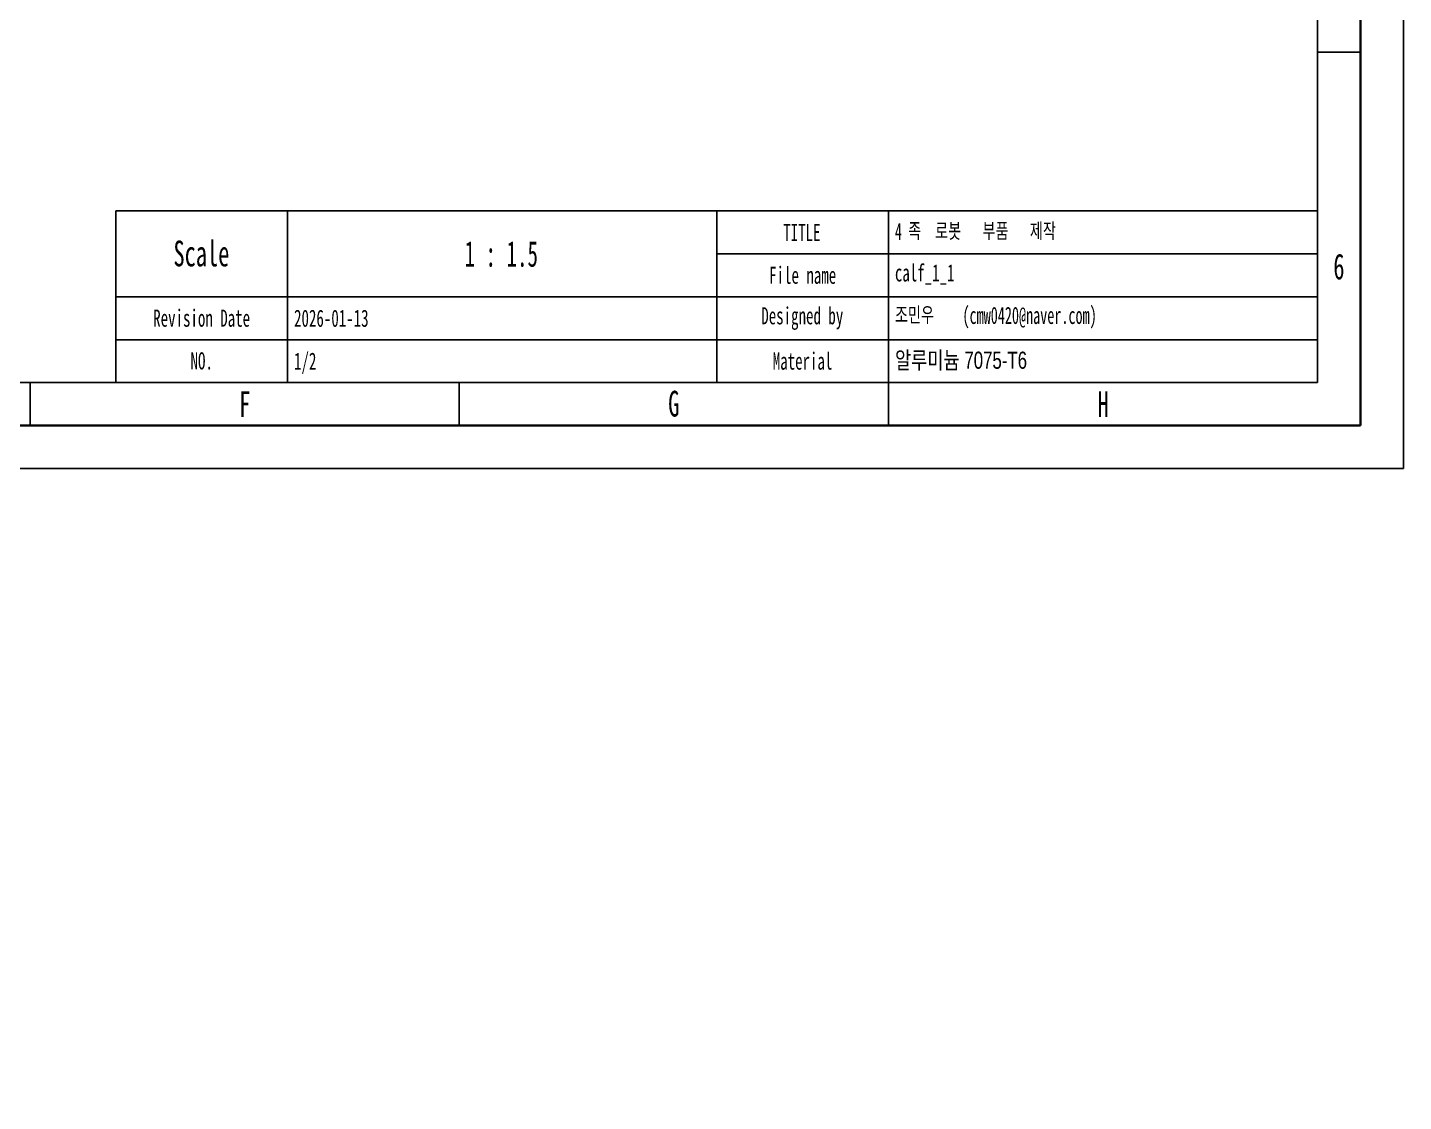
# Model space of a CAD drawing. Header units: millimetres. Extents: x 0 to 420, y -2093 to 2254.
# Drawn here: x 259.7 to 420, y -72.8 to 52.4 of the extents above; entities that cross this region are included whole.
import ezdxf

# ---------------------------------------------------------------- set-up
doc = ezdxf.new("R2010")
doc.units = ezdxf.units.MM
doc.layers.add('SLD-0', color=179, linetype='Continuous')
doc.layers.add('치수선', color=104, linetype='Continuous')
for name, color, linetype, lineweight in [('도면층1', 4, 'Continuous', 35), ('도면층2', 3, 'Continuous', 25), ('도면층3', 5, 'Continuous', 25)]:
    doc.layers.add(name, color=color, linetype=linetype, lineweight=lineweight)
doc.styles.add('SLDTEXTSTYLE1', font='TXT', dxfattribs={"width": 0.6381856540084389})
doc.styles.add('SLDTEXTSTYLE2', font='TXT', dxfattribs={"width": 0.75, "bigfont": 'bigfont'})
doc.styles.add('SLDTEXTSTYLE3', font='TXT', dxfattribs={"width": 0.605})
doc.styles.add('SLDTEXTSTYLE4', font='TXT', dxfattribs={"width": 0.75})
doc.styles.add('SLDTEXTSTYLE5', font='TXT', dxfattribs={"width": 0.5987040385774562})
doc.dimstyles.new('SLDDIMSTYLE2', dxfattribs={"dimtxt": 3.5, "dimasz": 3.302, "dimexe": 0, "dimexo": 0.0625, "dimgap": 0.875, "dimtad": 0, "dimtih": 1, "dimtoh": 1, "dimdec": 3, "dimlfac": 1.5, "dimrnd": 1e-09, "dimzin": 12, "dimdsep": 46, "dimtxsty": 'SLDTEXTSTYLE4', "dimblk1": 'NONE', "dimblk2": 'NONE', "dimsah": 1, "dimcen": 0, "dimadec": 0, "dimazin": 3, "dimtfac": 1, "dimtdec": 3, "dimtofl": 0, "dimtmove": 0, "dimatfit": 3, "dimldrblk": 'NONE', "dimfxl": 1, "dimfrac": 2, "dimtolj": 1, "dimtzin": 12, "dimarcsym": 0})

# ---------------------------------------------------------------- blocks, each defined once
blk = doc.blocks.new('_D_26')
at = {"layer": '치수선', "transparency": 16777216, "insert": (268.1955513887489, 211.7151201324778), "char_height": 3.5, "attachment_point": 1, "style": 'SLDTEXTSTYLE4'}
blk.add_mtext('R400', dxfattribs=at)
blk = doc.blocks.new('_None')
blk = doc.blocks.new('_D_27')
at = {"layer": '치수선', "transparency": 16777216}
blk.add_line((254.3126743996893, 162.7036359182882), (242.132812487558, 162.7036359182882), dxfattribs=at)
at = {"layer": '치수선', "transparency": 16777216, "insert": (242.132812487558, 167.2153728328671), "char_height": 3.5, "attachment_point": 1, "style": 'SLDTEXTSTYLE4'}
blk.add_mtext('R345', dxfattribs=at)
blk = doc.blocks.new('_D_28')
at = {"layer": '치수선', "transparency": 16777216, "insert": (331.3653716193448, 162.7992889295924), "char_height": 3.5, "attachment_point": 1, "style": 'SLDTEXTSTYLE4'}
blk.add_mtext('R400', dxfattribs=at)
blk = doc.blocks.new('_D_29')
at = {"layer": '치수선', "transparency": 16777216, "insert": (325.1129364818397, 205.2769064208549), "char_height": 3.5, "attachment_point": 1, "style": 'SLDTEXTSTYLE4'}
blk.add_mtext('R400', dxfattribs=at)

msp = doc.modelspace()

# ---------------------------------------------------------------- linework, layer by layer
at = {"layer": 'SLD-0', "color": 7}
for p, q in [((419.9999999999999, 1), (419.9999999999999, 297.9999999999999)), ((0, 1), (419.9999999999999, 1))]:
    msp.add_line(p, q, dxfattribs=at)
at = {"layer": '도면층1', "color": 7}
for p, q in [((415.0000000000001, 6), (415.0000000000001, 293)), ((4.999999999999999, 6), (415.0000000000001, 6))]:
    msp.add_line(p, q, dxfattribs=at)
at = {"layer": '도면층2', "color": 7}
for p, q in [((410, 11), (410, 288.0000000000001)), ((410, 11), (410, 149.5)), ((410, 49.49999999999996), (415.0000000000001, 49.49999999999996)), ((9.999999999999998, 11), (410, 11)), ((260, 11), (260, 6)), ((309.9999999999999, 11), (309.9999999999999, 6)), ((360, 11), (360, 6))]:
    msp.add_line(p, q, dxfattribs=at)
at = {"layer": '도면층3', "color": 7}
for p, q in [((410, 31), (270, 31.00000000000001)), ((270, 31.00000000000001), (270, 11.00000000000002)), ((289.9999999999999, 31), (289.9999999999999, 11)), ((339.9999999999999, 31), (339.9999999999999, 11)), ((360, 31), (360, 11)), ((410, 31), (410, 11)), ((410, 26), (339.9999999999999, 26.00000000000001)), ((410, 21), (270, 21.00000000000001)), ((410, 16), (270, 16.00000000000002)), ((410, 11), (270, 11.00000000000002))]:
    msp.add_line(p, q, dxfattribs=at)

# ---------------------------------------------------------------- texts
at = {"layer": 'SLD-0', "color": 7}
for s, insert, char_height, attachment_point, style in [('TITLE', (349.9137479293196, 29.49480207201524), 2, 2, 'SLDTEXTSTYLE1'), ('4', (360.7499999999999, 29.61280207201523), 2, 1, 'SLDTEXTSTYLE3'), ('족', (362.2916665766388, 29.61002428602112), 2, 1, 'SLDTEXTSTYLE2'), ('로봇', (365.433333106339, 29.61002428602112), 2, 1, 'SLDTEXTSTYLE2'), ('부품', (370.9527781605721, 29.61002428602112), 2, 1, 'SLDTEXTSTYLE2'), ('제작', (376.4722222834826, 29.61002428602112), 2, 1, 'SLDTEXTSTYLE2'), ('Scale', (279.9563029696104, 27.54320316623053), 3, 2, 'SLDTEXTSTYLE1'), ('File name', (350.0023560594564, 24.51080207201524), 2, 2, 'SLDTEXTSTYLE1'), ('calf_1_1', (360.7499999999999, 24.78880207201524), 2, 1, 'SLDTEXTSTYLE1'), ('Revision Date', (279.9825422993944, 19.51080207201525), 2, 2, 'SLDTEXTSTYLE1'), ('Designed by', (349.9588968444474, 19.78780207201524), 2, 2, 'SLDTEXTSTYLE1'), ('조민우', (360.7499999999999, 19.83202428602112), 2, 1, 'SLDTEXTSTYLE2'), ('(cmw0420@naver.com)', (368.6222219914197, 19.83480207201524), 2, 1, 'SLDTEXTSTYLE3'), ('NO.', (279.9962024820992, 14.52880207201525), 2, 2, 'SLDTEXTSTYLE1'), ('Material', (349.9910163622397, 14.51080207201524), 2, 2, 'SLDTEXTSTYLE1')]:
    msp.add_mtext(s, dxfattribs=dict(at, insert=insert, char_height=char_height, attachment_point=attachment_point, style=style))
at = {"layer": 'SLD-0', "color": 7, "insert": (360.7638888782822, 14.60702428602112), "char_height": 2, "width": 31.26294387600765, "attachment_point": 1, "style": 'SLDTEXTSTYLE2'}
msp.add_mtext('{\\fGulim|b0|i0|c129|p50;알루미늄 7075-T6}', dxfattribs=at)
at = {"layer": '도면층2', "color": 7}
for s, insert, char_height, attachment_point, style in [('1 : 1.5', (314.8918778109776, 27.49820316623052), 3, 2, 'SLDTEXTSTYLE5'), ('6', (412.4783755621955, 26.02370316623051), 3, 2, 'SLDTEXTSTYLE1'), ('2026-01-13', (290.7499999999999, 19.49880207201524), 2, 1, 'SLDTEXTSTYLE1'), ('1/2', (290.7499999999999, 14.49880207201524), 2, 1, 'SLDTEXTSTYLE1'), ('F', (285.0079641386843, 9.992203166230054), 3, 2, 'SLDTEXTSTYLE1'), ('G', (334.9915875901197, 10.04320316623005), 3, 2, 'SLDTEXTSTYLE1'), ('H', (385.0135284683466, 9.992203166229201), 3, 2, 'SLDTEXTSTYLE1')]:
    msp.add_mtext(s, dxfattribs=dict(at, insert=insert, char_height=char_height, attachment_point=attachment_point, style=style))

# ---------------------------------------------------------------- dimensions: what is measured, and where the dimension line sits
at = {"layer": '치수선'}
for center, picture, middle in [((316.3919295877333, 460.4400431239203), '_D_26', (273.4917323448146, 209.9815082134286)), ((297.035465687811, 433.5826429026584), '_D_29', (330.4091174379054, 203.5432945018057)), ((322.2922714612491, 398.166326283409), '_D_27', (247.4289934436237, 165.4817609138178)), ((316.8661948544774, -72.7786487954196), '_D_28', (336.6615525754104, 161.0656770105432))]:
    dim = msp.add_radius_dim(center=center, mpoint=(0, 0), dimstyle='SLDDIMSTYLE2', dxfattribs=at)
    dim.commit()
    dim.dimension.update_dxf_attribs({"geometry": picture, "text_midpoint": middle, "dimtype": 164})

doc.saveas('drawing.dxf')
